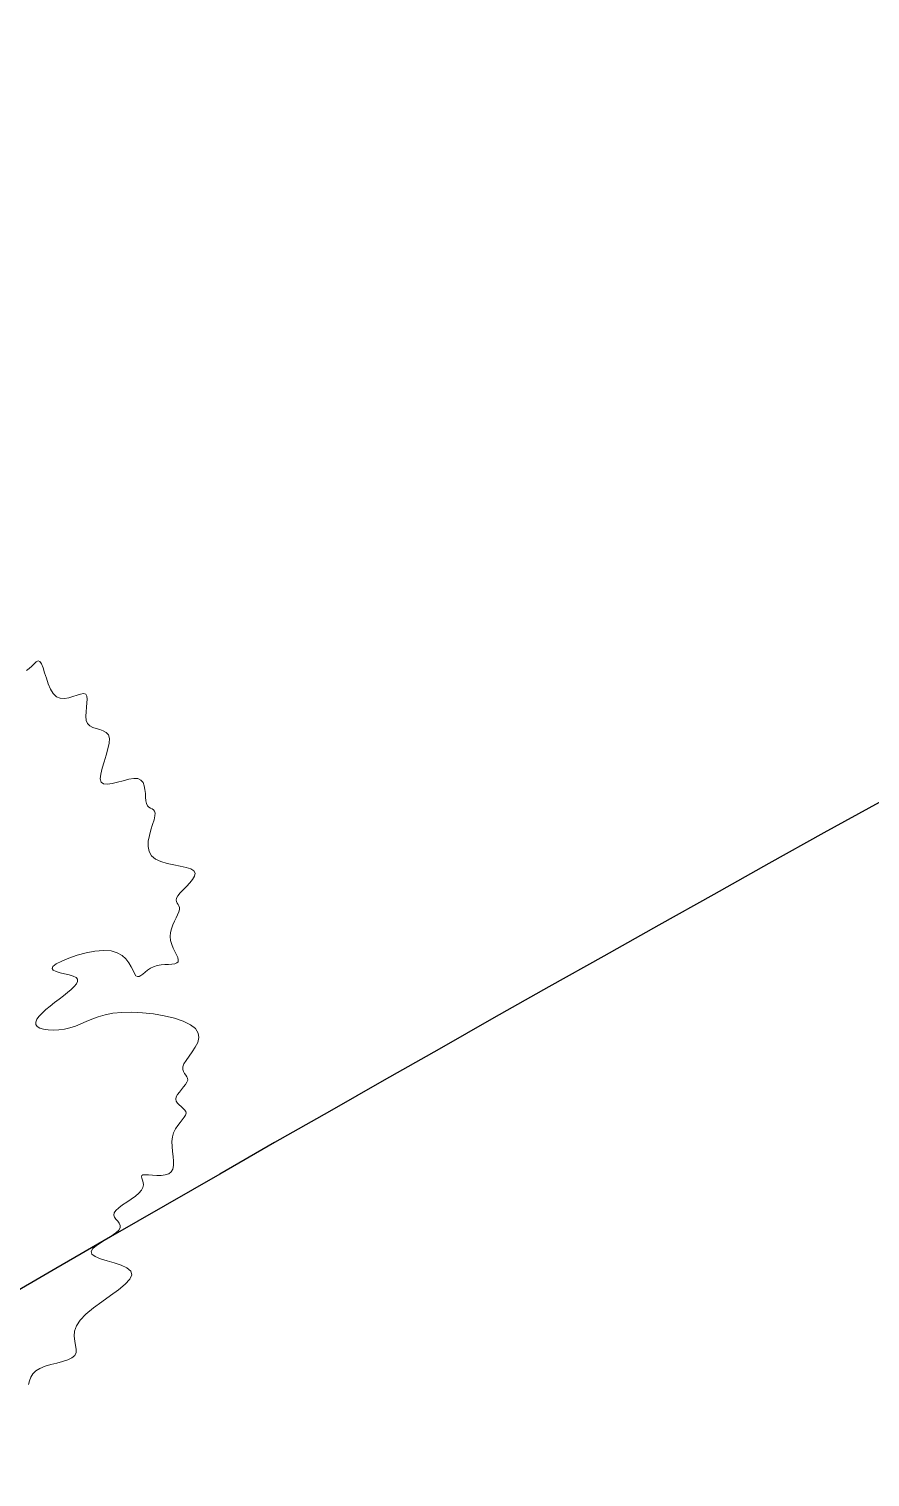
# Model space of a CAD drawing. Extents: x 2080 to 102399, y 2071 to 93424.
# Drawn here: x 84833.8 to 84979.5, y 83875.3 to 84126.1 of the extents above; entities that cross this region are included whole.
import ezdxf

# ---------------------------------------------------------------- set-up
doc = ezdxf.new("R2010")
doc.units = 0
doc.header["$LTSCALE"] = 20
doc.header["$MEASUREMENT"] = 0
doc.layers.add('casuanut tree', color=100, linetype='Continuous', lineweight=5)
doc.layers.add('road', color=2, linetype='Continuous')

# ---------------------------------------------------------------- blocks, each defined once
blk = doc.blocks.new('tr')
at = {"layer": 'casuanut tree'}
blk.add_lwpolyline([(0.5768, -0.8195), (0.5798, -0.8138), (0.5833, -0.8085), (0.5877, -0.8039), (0.5936, -0.8003), (0.6012, -0.798), (0.6102, -0.7967), (0.6199, -0.796), (0.6299, -0.7957), (0.6396, -0.7953), (0.6484, -0.7945), (0.6557, -0.7929), (0.6611, -0.7902), (0.6642, -0.7861), (0.6656, -0.7808), (0.666, -0.7745), (0.6663, -0.7674), (0.6674, -0.7597), (0.6698, -0.7518), (0.6746, -0.7439), (0.6825, -0.7361), (0.694, -0.7287), (0.7081, -0.7216), (0.7238, -0.7149), (0.7397, -0.7083), (0.7546, -0.702), (0.7674, -0.6957), (0.7768, -0.6894), (0.7816, -0.6831), (0.781, -0.6768), (0.776, -0.6704), (0.7678, -0.664), (0.7577, -0.6578), (0.7471, -0.6518), (0.7373, -0.6461), (0.7296, -0.6407), (0.7253, -0.6358), (0.7254, -0.6314), (0.7293, -0.6274), (0.736, -0.6238), (0.7445, -0.6205), (0.7538, -0.6172), (0.763, -0.6141), (0.7711, -0.6109), (0.7771, -0.6076), (0.7803, -0.6042), (0.7812, -0.6005), (0.7804, -0.5968), (0.7787, -0.593), (0.7766, -0.5892), (0.7751, -0.5855), (0.7746, -0.5818), (0.776, -0.5783), (0.7797, -0.5751), (0.7853, -0.5719), (0.7924, -0.5689), (0.8002, -0.5658), (0.8082, -0.5627), (0.8159, -0.5595), (0.8226, -0.5561), (0.8278, -0.5524), (0.831, -0.5485), (0.8327, -0.5444), (0.8331, -0.5405), (0.833, -0.5368), (0.8327, -0.5336), (0.8327, -0.531), (0.8335, -0.5294), (0.8357, -0.5288), (0.8394, -0.5293), (0.8446, -0.5307), (0.8508, -0.5326), (0.8575, -0.5345), (0.8644, -0.5361), (0.871, -0.5368), (0.8769, -0.5364), (0.8818, -0.5344), (0.8854, -0.5305), (0.8878, -0.525), (0.8893, -0.5182), (0.8904, -0.5106), (0.8913, -0.5025), (0.8924, -0.4943), (0.894, -0.4864), (0.8965, -0.4792), (0.8999, -0.4729), (0.9042, -0.4676), (0.909, -0.463), (0.9138, -0.459), (0.9183, -0.4556), (0.9223, -0.4524), (0.9252, -0.4494), (0.9269, -0.4465), (0.9269, -0.4435), (0.9257, -0.4404), (0.9237, -0.4372), (0.9212, -0.434), (0.9188, -0.4307), (0.9167, -0.4273), (0.9155, -0.424), (0.9156, -0.4206), (0.9172, -0.4172), (0.9201, -0.4138), (0.9239, -0.4105), (0.9281, -0.4072), (0.9324, -0.404), (0.9363, -0.4008), (0.9395, -0.3977), (0.9415, -0.3947), (0.9421, -0.3917), (0.9415, -0.3889), (0.9403, -0.3859), (0.939, -0.3828), (0.9379, -0.3795), (0.9377, -0.376), (0.9387, -0.372), (0.9415, -0.3676), (0.9463, -0.3627), (0.9524, -0.3573), (0.9592, -0.3514), (0.9657, -0.3451), (0.9712, -0.3383), (0.9748, -0.3312), (0.9756, -0.3237), (0.973, -0.3158), (0.9663, -0.3076), (0.9561, -0.2994), (0.943, -0.2914), (0.9279, -0.2838), (0.9114, -0.2769), (0.8943, -0.2709), (0.8775, -0.2662), (0.8616, -0.2628), (0.8472, -0.2611), (0.8342, -0.2607), (0.8225, -0.2613), (0.8117, -0.2627), (0.8017, -0.2644), (0.7922, -0.2662), (0.783, -0.2676), (0.7737, -0.2685), (0.7644, -0.2684), (0.7552, -0.2675), (0.7464, -0.2659), (0.7384, -0.2637), (0.7315, -0.2609), (0.7261, -0.2577), (0.7224, -0.2542), (0.7208, -0.2504), (0.7216, -0.2466), (0.7244, -0.2426), (0.729, -0.2387), (0.735, -0.2347), (0.7422, -0.2306), (0.7501, -0.2267), (0.7585, -0.2227), (0.767, -0.2189), (0.7753, -0.2151), (0.783, -0.2115), (0.79, -0.2079), (0.7958, -0.2044), (0.8002, -0.2009), (0.8029, -0.1975), (0.8036, -0.1941), (0.8019, -0.1907), (0.7978, -0.1873), (0.7919, -0.184), (0.7851, -0.1806), (0.7784, -0.1773), (0.7725, -0.1741), (0.7685, -0.1709), (0.7671, -0.1678), (0.7692, -0.1648), (0.7755, -0.1619), (0.7853, -0.1593), (0.7978, -0.1573), (0.8119, -0.1559), (0.8268, -0.1554), (0.8416, -0.1561), (0.8554, -0.158), (0.8672, -0.1614), (0.8764, -0.1664), (0.8832, -0.1726), (0.888, -0.1796), (0.8913, -0.1869), (0.8934, -0.194), (0.8949, -0.2005), (0.8961, -0.206), (0.8976, -0.2099), (0.8996, -0.2119), (0.9022, -0.2123), (0.9054, -0.2114), (0.9091, -0.2097), (0.9134, -0.2075), (0.9182, -0.2053), (0.9234, -0.2033), (0.9291, -0.202), (0.9352, -0.2016), (0.9415, -0.202), (0.9477, -0.2028), (0.9536, -0.2038), (0.959, -0.2046), (0.9636, -0.205), (0.9673, -0.2046), (0.9697, -0.2031), (0.9707, -0.2003), (0.9706, -0.1964), (0.9697, -0.1915), (0.9684, -0.1859), (0.967, -0.1798), (0.966, -0.1733), (0.9656, -0.1667), (0.9663, -0.1603), (0.9682, -0.1541), (0.9711, -0.1483), (0.9747, -0.1428), (0.9787, -0.1376), (0.9826, -0.1328), (0.9862, -0.1284), (0.9892, -0.1244), (0.991, -0.1208), (0.9917, -0.1177), (0.9914, -0.1148), (0.9906, -0.1121), (0.9896, -0.1096), (0.989, -0.107), (0.9891, -0.1044), (0.9904, -0.1015), (0.9933, -0.0983), (0.998, -0.0947), (1.004, -0.0908), (1.0106, -0.0866), (1.0171, -0.0822), (1.0228, -0.0778), (1.027, -0.0733), (1.0291, -0.0688), (1.0282, -0.0645), (1.024, -0.0604), (1.0171, -0.0563), (1.0083, -0.0521), (0.9985, -0.0477), (0.9885, -0.043), (0.9793, -0.0377), (0.9716, -0.0318), (0.9663, -0.0251), (0.964, -0.0175), (0.9644, -0.0092), (0.9667, -0.0006), (0.9705, 0.008), (0.975, 0.0164), (0.9796, 0.0242), (0.9836, 0.0312), (0.9865, 0.0369), (0.9878, 0.0413), (0.9877, 0.0446), (0.9865, 0.047), (0.9846, 0.049), (0.9824, 0.0509), (0.9802, 0.0531), (0.9785, 0.0558), (0.9775, 0.0595), (0.9776, 0.0642), (0.9784, 0.0699), (0.9795, 0.0762), (0.9803, 0.0826), (0.9806, 0.0887), (0.9798, 0.0943), (0.9774, 0.099), (0.973, 0.1023), (0.9664, 0.104), (0.9582, 0.1046), (0.9489, 0.1045), (0.9394, 0.1041), (0.9304, 0.104), (0.9225, 0.1046), (0.9166, 0.1065), (0.9134, 0.1102), (0.9132, 0.1158), (0.9157, 0.1232), (0.92, 0.1319), (0.9255, 0.1413), (0.9312, 0.151), (0.9365, 0.1604), (0.9405, 0.1691), (0.9426, 0.1766), (0.9422, 0.1826), (0.9396, 0.1873), (0.9355, 0.191), (0.9305, 0.1941), (0.9252, 0.197), (0.9201, 0.2001), (0.916, 0.2037), (0.9134, 0.2082), (0.9126, 0.2138), (0.9135, 0.2203), (0.9154, 0.2273), (0.9177, 0.2344), (0.92, 0.2411), (0.9217, 0.2472), (0.9223, 0.2521), (0.9212, 0.2555), (0.9181, 0.2572), (0.9132, 0.2575), (0.9071, 0.2571), (0.9001, 0.2564), (0.8929, 0.256), (0.8858, 0.2565), (0.8793, 0.2584), (0.8739, 0.2623), (0.87, 0.2685), (0.8674, 0.2766), (0.8657, 0.2858), (0.8647, 0.2954), (0.8639, 0.3047), (0.8632, 0.3131), (0.8621, 0.3199), (0.8604, 0.3243), (0.8579, 0.3258), (0.8545, 0.3251), (0.8505, 0.3229), (0.8459, 0.3199), (0.841, 0.317), (0.8359, 0.3149)], dxfattribs=at)

msp = doc.modelspace()

# ---------------------------------------------------------------- linework, layer by layer
at = {"linetype": 'Continuous', "ltscale": 0.5}
msp.add_arc((86725.812, 80450.655), 3704.826, 106.253274, 124.66954, dxfattribs=at)
at = {"layer": 'road', "linetype": 'Continuous', "ltscale": 0.5}
for centre, radius, start, end in [((89236.997, 76309.513), 8782.681, 113.283161, 122.4064216), ((88422.824, 77653.261), 7031.947, 115.6378764, 122.6848548)]:
    msp.add_arc(centre, radius, start, end, dxfattribs=at)

# ---------------------------------------------------------------- block references
at = {"layer": 'casuanut tree', "linetype": 'Continuous', "xscale": 106.3053463924066, "yscale": 106.3053463924066, "zscale": 106.3053463924066, "rotation": 13.01607038379721}
msp.add_blockref('tr', (84754.368, 83962.357), dxfattribs=at)

doc.saveas('drawing.dxf')
